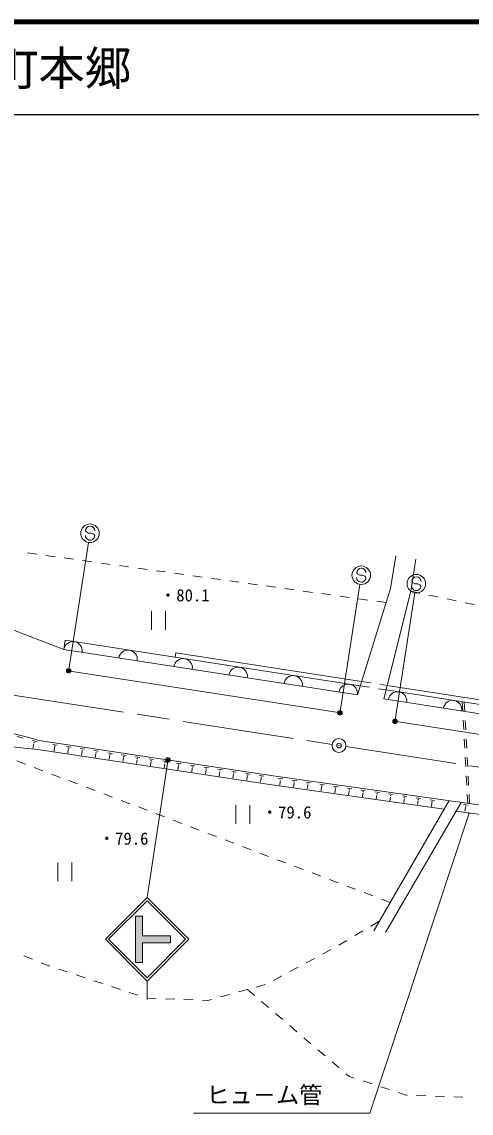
# Model space of a CAD drawing. Units: millimetres, scale not verified. Extents: x 40000 to 680000, y 20000 to 380000.
# Drawn here: x 438240 to 486644, y 262412 to 380000 of the extents above; entities that cross this region are included whole.
import ezdxf
from ezdxf.enums import TextEntityAlignment as Align

# ---------------------------------------------------------------- set-up
doc = ezdxf.new("R2010")
doc.units = ezdxf.units.MM
doc.header["$LTSCALE"] = 1000
doc.header["$PDMODE"] = 32
doc.header["$PDSIZE"] = 500
doc.linetypes.add('CHAIN', pattern=[18.5, 12, -1.5, 3.5, -1.5])
for name, color, linetype, lineweight in [('M-BGD', 7, 'Continuous', 13), ('M-BMK', 2, 'CHAIN', 13), ('M-BMK-SRVR', 3, 'Continuous', 13), ('M-STR-HTXT', 7, 'Continuous', 13), ('M-STR-STRC', 7, 'Continuous', 13), ('M-TTL', 2, 'Continuous', 140), ('M-TTL-LINE', 7, 'Continuous', 25)]:
    doc.layers.add(name, color=color, linetype=linetype, lineweight=lineweight)
doc.layers.add('M-TTL-TXT', color=7, linetype='Continuous')
doc.styles.add('ＭＳ ゴシック', font='')
doc.styles.get('ＭＳ ゴシック').set_extended_font_data('MS Gothic')

msp = doc.modelspace()

# ---------------------------------------------------------------- hatches: boundary and pattern name
at = {"layer": 'M-STR-STRC'}
msp.add_hatch(color=256, dxfattribs=at).paths.add_polyline_path([(450488, 283646), (451238, 283646), (451238, 281521), (454238, 281521), (454238, 280771), (451238, 280771), (451238, 278646), (450488, 278646)])

# ---------------------------------------------------------------- linework, layer by layer
at = {"layer": 'M-BGD'}
for p, q in [((442761, 312376), (413481, 323637)), ((439838, 322646), (438847, 322783)), ((441819, 322371), (440828, 322508)), ((443800, 322096), (442809, 322234)), ((477945, 318938), (478530, 322477)), ((445781, 321822), (444790, 321959)), ((447762, 321547), (446771, 321685)), ((449743, 321273), (448752, 321410)), ((451724, 320998), (450734, 321136)), ((480128, 318652), (480701, 322118)), ((453705, 320724), (452715, 320861)), ((455686, 320449), (454696, 320586)), ((457667, 320175), (456677, 320312)), ((459648, 319900), (458658, 320037)), ((461629, 319626), (460639, 319763)), ((463610, 319351), (462620, 319488)), ((465592, 319076), (464601, 319214)), ((467573, 318802), (466582, 318939)), ((469554, 318527), (468563, 318665)), ((477945, 318938), (474396, 307483)), ((471535, 318253), (470544, 318390)), ((473516, 317978), (472525, 318116)), ((475497, 317704), (474506, 317841)), ((477478, 317429), (476487, 317567)), ((477229, 307045), (480128, 318652)), ((480128, 318652), (481106, 318445)), ((482085, 318237), (483063, 318030)), ((484041, 317823), (485020, 317616)), ((452215, 316486), (452215, 314486)), ((453715, 316486), (453715, 314486)), ((485998, 317409), (486976, 317202)), ((442914, 313366), (442761, 312376)), ((442914, 313366), (474695, 308449)), ((474384, 307483), (442761, 312376)), ((454769, 311532), (454846, 312026)), ((454846, 312026), (474845, 308932)), ((443441, 310047), (472363, 305572)), ((474695, 308449), (475684, 308296)), ((474845, 308932), (475833, 308779)), ((476672, 308143), (477473, 308019)), ((476821, 308626), (477594, 308506)), ((477594, 308506), (498212, 305316)), ((497488, 303911), (477229, 307045)), ((477473, 308019), (562865, 294807)), ((485692, 306748), (485746, 305749)), ((485894, 306716), (485948, 305718)), ((478589, 304608), (563665, 291445)), ((485799, 304750), (485852, 303752)), ((486001, 304719), (486054, 303721)), ((428509, 302823), (439959, 301579)), ((437732, 302981), (438392, 302809)), ((439336, 302563), (439878, 302422)), ((439497, 302347), (439632, 302312)), ((440108, 302568), (465324, 298768)), ((485905, 302753), (485958, 301755)), ((486107, 302722), (486160, 301723)), ((439522, 302167), (439410, 301739)), ((439505, 302171), (439539, 302163)), ((439959, 301579), (465179, 297779)), ((441562, 302147), (442056, 302072)), ((441764, 301813), (441705, 301418)), ((441725, 301971), (441849, 301952)), ((441749, 301815), (441780, 301811)), ((443045, 301923), (443540, 301849)), ((443248, 301590), (443188, 301194)), ((443208, 301747), (443332, 301729)), ((443232, 301592), (443263, 301587)), ((444528, 301700), (445023, 301625)), ((444731, 301366), (444671, 300970)), ((444691, 301524), (444815, 301505)), ((444715, 301368), (444746, 301364)), ((446012, 301476), (446506, 301402)), ((446214, 301142), (446154, 300747)), ((446175, 301300), (446298, 301281)), ((446199, 301145), (446230, 301140)), ((447495, 301253), (447989, 301178)), ((447658, 301077), (447782, 301058)), ((448978, 301029), (449473, 300955)), ((438644, 300013), (437709, 300368)), ((447697, 300919), (447638, 300523)), ((447682, 300921), (447713, 300917)), ((449181, 300695), (449121, 300300)), ((449141, 300853), (449265, 300834)), ((449165, 300698), (449196, 300693)), ((450461, 300806), (450956, 300731)), ((450664, 300472), (450604, 300076)), ((450624, 300629), (450748, 300611)), ((450648, 300474), (450679, 300470)), ((451945, 300582), (452439, 300508)), ((452147, 300248), (452087, 299853)), ((452108, 300406), (452231, 300387)), ((452132, 300251), (452163, 300246)), ((453428, 300359), (453922, 300284)), ((453630, 300025), (453571, 299629)), ((453591, 300182), (453715, 300164)), ((453615, 300027), (453646, 300022)), ((454911, 300135), (455406, 300061)), ((455074, 299959), (455198, 299940)), ((456394, 299912), (456889, 299837)), ((486012, 300756), (486065, 299757)), ((486214, 300725), (486267, 299726)), ((440514, 299303), (439579, 299658)), ((442384, 298594), (441449, 298949)), ((455114, 299801), (455054, 299406)), ((455098, 299804), (455129, 299799)), ((456597, 299578), (456537, 299182)), ((456557, 299735), (456681, 299717)), ((456581, 299580), (456612, 299575)), ((457878, 299688), (458372, 299614)), ((458080, 299354), (458020, 298959)), ((458041, 299512), (458164, 299493)), ((458065, 299356), (458096, 299352)), ((459361, 299465), (459855, 299390)), ((459563, 299131), (459504, 298735)), ((459524, 299288), (459648, 299270)), ((459548, 299133), (459579, 299128)), ((460844, 299241), (461339, 299166)), ((461047, 298907), (460987, 298512)), ((461007, 299065), (461131, 299046)), ((461031, 298909), (461062, 298905)), ((462327, 299017), (462822, 298943)), ((462530, 298684), (462470, 298288)), ((462490, 298841), (462614, 298823)), ((462514, 298686), (462545, 298681)), ((463811, 298794), (464305, 298719)), ((465324, 298768), (496020, 294423)), ((486118, 298759), (486171, 297760)), ((486320, 298728), (486373, 297729)), ((444254, 297885), (443319, 298239)), ((446124, 297175), (445189, 297530)), ((464013, 298460), (463953, 298064)), ((463974, 298618), (464097, 298599)), ((463998, 298462), (464029, 298458)), ((465179, 297779), (483748, 295150)), ((465868, 298489), (466363, 298419)), ((466074, 298157), (466018, 297761)), ((466033, 298314), (466157, 298297)), ((466058, 298159), (466089, 298155)), ((467353, 298279), (467848, 298209)), ((467559, 297947), (467503, 297551)), ((467518, 298104), (467642, 298087)), ((467543, 297949), (467574, 297945)), ((468839, 298069), (469334, 297999)), ((469044, 297737), (468988, 297341)), ((469003, 297894), (469127, 297876)), ((469029, 297739), (469060, 297734)), ((470324, 297858), (470819, 297788)), ((470529, 297526), (470473, 297130)), ((470488, 297684), (470612, 297666)), ((470514, 297529), (470545, 297524)), ((471809, 297648), (472304, 297578)), ((447994, 296466), (447059, 296820)), ((472014, 297316), (471958, 296920)), ((471974, 297473), (472097, 297456)), ((471999, 297318), (472030, 297314)), ((473294, 297438), (473789, 297368)), ((473500, 297106), (473444, 296710)), ((473459, 297263), (473583, 297246)), ((473484, 297108), (473515, 297104)), ((474779, 297228), (475274, 297158)), ((474985, 296896), (474929, 296500)), ((474944, 297053), (475068, 297035)), ((474969, 296898), (475000, 296894)), ((476265, 297018), (476760, 296948)), ((476470, 296686), (476414, 296289)), ((476429, 296843), (476553, 296825)), ((476455, 296688), (476486, 296683)), ((477750, 296807), (478245, 296737)), ((477955, 296475), (477899, 296079)), ((477914, 296633), (478038, 296615)), ((477940, 296477), (477971, 296473)), ((479235, 296597), (479730, 296527)), ((479400, 296422), (479523, 296405)), ((480720, 296387), (481215, 296317)), ((486224, 296762), (486278, 295763)), ((486426, 296730), (486479, 295732)), ((449864, 295756), (448929, 296111)), ((451734, 295047), (450799, 295401)), ((461297, 295596), (461297, 293596)), ((462797, 295596), (462797, 293596)), ((484291, 296084), (476145, 282074)), ((485574, 295902), (477428, 281892)), ((479440, 296265), (479384, 295869)), ((479425, 296267), (479456, 296263)), ((480926, 296055), (480870, 295659)), ((480885, 296212), (481009, 296195)), ((480910, 296057), (480941, 296053)), ((482205, 296177), (482700, 296107)), ((482411, 295845), (482355, 295449)), ((482370, 296002), (482494, 295984)), ((482395, 295847), (482426, 295842)), ((486313, 295595), (485818, 295665)), ((486024, 295333), (485968, 294937)), ((486107, 295473), (485983, 295491)), ((486039, 295331), (486008, 295336)), ((453604, 294337), (452669, 294692)), ((455474, 293628), (454539, 293982)), ((485031, 294969), (495875, 293434)), ((486331, 294765), (486332, 294744)), ((486332, 294744), (486532, 294754)), ((457343, 292918), (456409, 293273)), ((459213, 292209), (458278, 292563)), ((461083, 291499), (460148, 291854)), ((462953, 290790), (462018, 291145)), ((442120, 289419), (442120, 287419)), ((443620, 289419), (443620, 287419)), ((464823, 290080), (463888, 290435)), ((466693, 289371), (465758, 289726)), ((468563, 288661), (467628, 289016)), ((470433, 287952), (469498, 288307)), ((472303, 287242), (471368, 287597)), ((474173, 286533), (473238, 286888)), ((476043, 285823), (475108, 286178)), ((477913, 285114), (476978, 285469)), ((476713, 283050), (475849, 282546)), ((474985, 282042), (474122, 281538)), ((471525, 280035), (470644, 279562)), ((473258, 281033), (472395, 280529)), ((439402, 278996), (438473, 279365)), ((469763, 279089), (468882, 278616)), ((441261, 278257), (440332, 278627)), ((443159, 277627), (442210, 277941)), ((468001, 278143), (467120, 277670)), ((445057, 276998), (444108, 277313)), ((446956, 276369), (446007, 276684)), ((466239, 277197), (465358, 276724)), ((448855, 275741), (447905, 276055)), ((450753, 275112), (449804, 275426)), ((460613, 275206), (459649, 274939)), ((462541, 275739), (461577, 275473)), ((462541, 275739), (463301, 275090)), ((464469, 276272), (463505, 276006)), ((452706, 274781), (451707, 274821)), ((454704, 274700), (453705, 274740)), ((456703, 274619), (455704, 274659)), ((458264, 274556), (457702, 274579)), ((458686, 274673), (458264, 274556)), ((464061, 274440), (464822, 273790)), ((465582, 273141), (466342, 272491)), ((467103, 271842), (467863, 271192)), ((468623, 270543), (469384, 269893)), ((470144, 269243), (470904, 268594)), ((471665, 267944), (472425, 267295)), ((473185, 266645), (473513, 266365)), ((473513, 266365), (474054, 266189)), ((475005, 265879), (475955, 265569)), ((476906, 265260), (477857, 264950)), ((478808, 264640), (479638, 264369)), ((479638, 264369), (479765, 264364)), ((480764, 264324), (481763, 264284)), ((482762, 264244), (483762, 264204)), ((484761, 264164), (485760, 264124))]:
    msp.add_line(p, q, dxfattribs=at)
for centre, radius, start, end in [((443749, 312223), 1000, 351.20482, 171.20482), ((449678, 311306), 1000, 351.20482, 171.20482), ((455608, 310389), 1000, 351.20482, 171.20482), ((461537, 309471), 1000, 351.20482, 171.20482), ((467467, 308554), 1000, 351.20482, 171.20482), ((473396, 307636), 1000, 351.20482, 171.20482), ((478712, 306816), 1000, 351.20482, 171.20482), ((484641, 305898), 1000, 351.20482, 171.20482), ((419954, 232137), 73258, 74.03118, 83.18723)]:
    msp.add_arc(centre, radius, start, end, dxfattribs=at)
at = {"layer": 'M-BMK'}
for p, q in [((437322, 307452), (471664, 302138)), ((473146, 301909), (570555, 286838))]:
    msp.add_line(p, q, dxfattribs=at)
at = {"layer": 'M-BMK-SRVR'}
msp.add_circle((472405, 302024), 750, dxfattribs=at)
msp.add_point((472405, 302024), dxfattribs=at)
at = {"layer": 'M-STR-HTXT'}
for p in [(486432, 294749), (456744, 262412)]:
    msp.add_line(p, (475744, 262412), dxfattribs=at)
at = {"layer": 'M-STR-STRC'}
for p, q in [((445191, 325034), (445092, 325152)), ((445436, 324894), (445191, 325034)), ((445737, 324892), (445436, 324894)), ((445982, 324780), (445737, 324892)), ((446088, 324644), (445982, 324780)), ((443316, 310218), (445433, 323905)), ((474410, 320513), (474310, 320631)), ((474655, 320374), (474410, 320513)), ((474955, 320371), (474655, 320374)), ((475201, 320259), (474955, 320371)), ((475306, 320123), (475201, 320259)), ((472535, 305697), (474652, 319384)), ((480339, 319596), (480240, 319714)), ((480584, 319456), (480339, 319596)), ((480885, 319454), (480584, 319456)), ((481130, 319342), (480885, 319454)), ((481236, 319206), (481130, 319342)), ((478464, 304780), (480582, 318467)), ((453951, 300330), (451738, 285646)), ((447238, 281146), (451738, 285646)), ((447592, 281147), (451738, 285293)), ((456238, 281146), (451738, 285646)), ((455885, 281146), (451738, 285293)), ((450488, 283646), (450488, 278646)), ((450488, 283646), (451238, 283646)), ((451238, 283646), (451238, 281521)), ((447239, 281146), (451738, 276646)), ((447592, 281147), (451738, 277000)), ((451238, 281521), (454238, 281521)), ((451738, 276646), (456238, 281146)), ((451738, 277000), (455885, 281146)), ((454238, 281521), (454238, 280771)), ((451238, 280771), (454238, 280771)), ((451238, 280771), (451238, 278646)), ((450488, 278646), (451238, 278646)), ((451739, 276646), (451739, 274646))]:
    msp.add_line(p, q, dxfattribs=at)
for centre, radius in [((445586, 324893), 1000), ((474805, 320372), 1000), ((480735, 319455), 1000), ((443293, 310070), 150), ((443293, 310070), 120), ((443293, 310070), 90), ((443293, 310070), 60), ((443293, 310070), 30), ((472512, 305549), 150), ((472512, 305549), 120), ((472512, 305549), 90), ((472512, 305549), 60), ((472512, 305549), 30), ((478441, 304631), 150), ((478441, 304631), 120), ((478441, 304631), 90), ((478441, 304631), 60), ((478441, 304631), 30), ((453974, 300479), 150), ((453974, 300479), 120), ((453974, 300479), 90), ((453974, 300479), 60), ((453974, 300479), 30)]:
    msp.add_circle(centre, radius, dxfattribs=at)
for centre, start, end in [((445588, 324648), 179.55488, 359.55488), ((445592, 325148), 359.55488, 179.55488), ((474810, 320627), 359.55488, 179.55488), ((474807, 320127), 179.55488, 359.55488), ((480740, 319710), 359.55488, 179.55488), ((480736, 319210), 179.55488, 359.55488)]:
    msp.add_arc(centre, 500, start, end, dxfattribs=at)
for p in [(443293, 310070), (472512, 305549), (478441, 304631), (453974, 300479)]:
    msp.add_point(p, dxfattribs=at)
at = {"layer": 'M-TTL'}
msp.add_line((680000, 380000), (40000, 380000), dxfattribs=at)
at = {"layer": 'M-TTL-LINE'}
msp.add_line((40000, 370000), (680000, 370000), dxfattribs=at)

# ---------------------------------------------------------------- texts
at = {"layer": 'M-BGD', "style": 'ＭＳ ゴシック'}
for s, p in [('・80.1', (453076, 318214)), ('・79.6', (464046, 294827)), ('・79.6', (446488, 292001))]:
    msp.add_text(s, height=1320, dxfattribs=at).set_placement(p, align=Align.MIDDLE_LEFT)
at = {"layer": 'M-STR-HTXT', "style": 'ＭＳ ゴシック'}
msp.add_text('ヒュ－ム管', height=1833, dxfattribs=at).set_placement((458119, 262912), align=Align.BOTTOM_LEFT)
at = {"layer": 'M-TTL-TXT', "style": 'ＭＳ ゴシック'}
msp.add_text('美祢市西厚保町本郷', height=3666, dxfattribs=at).set_placement((405024, 375000), align=Align.MIDDLE_LEFT)

doc.saveas('drawing.dxf')
